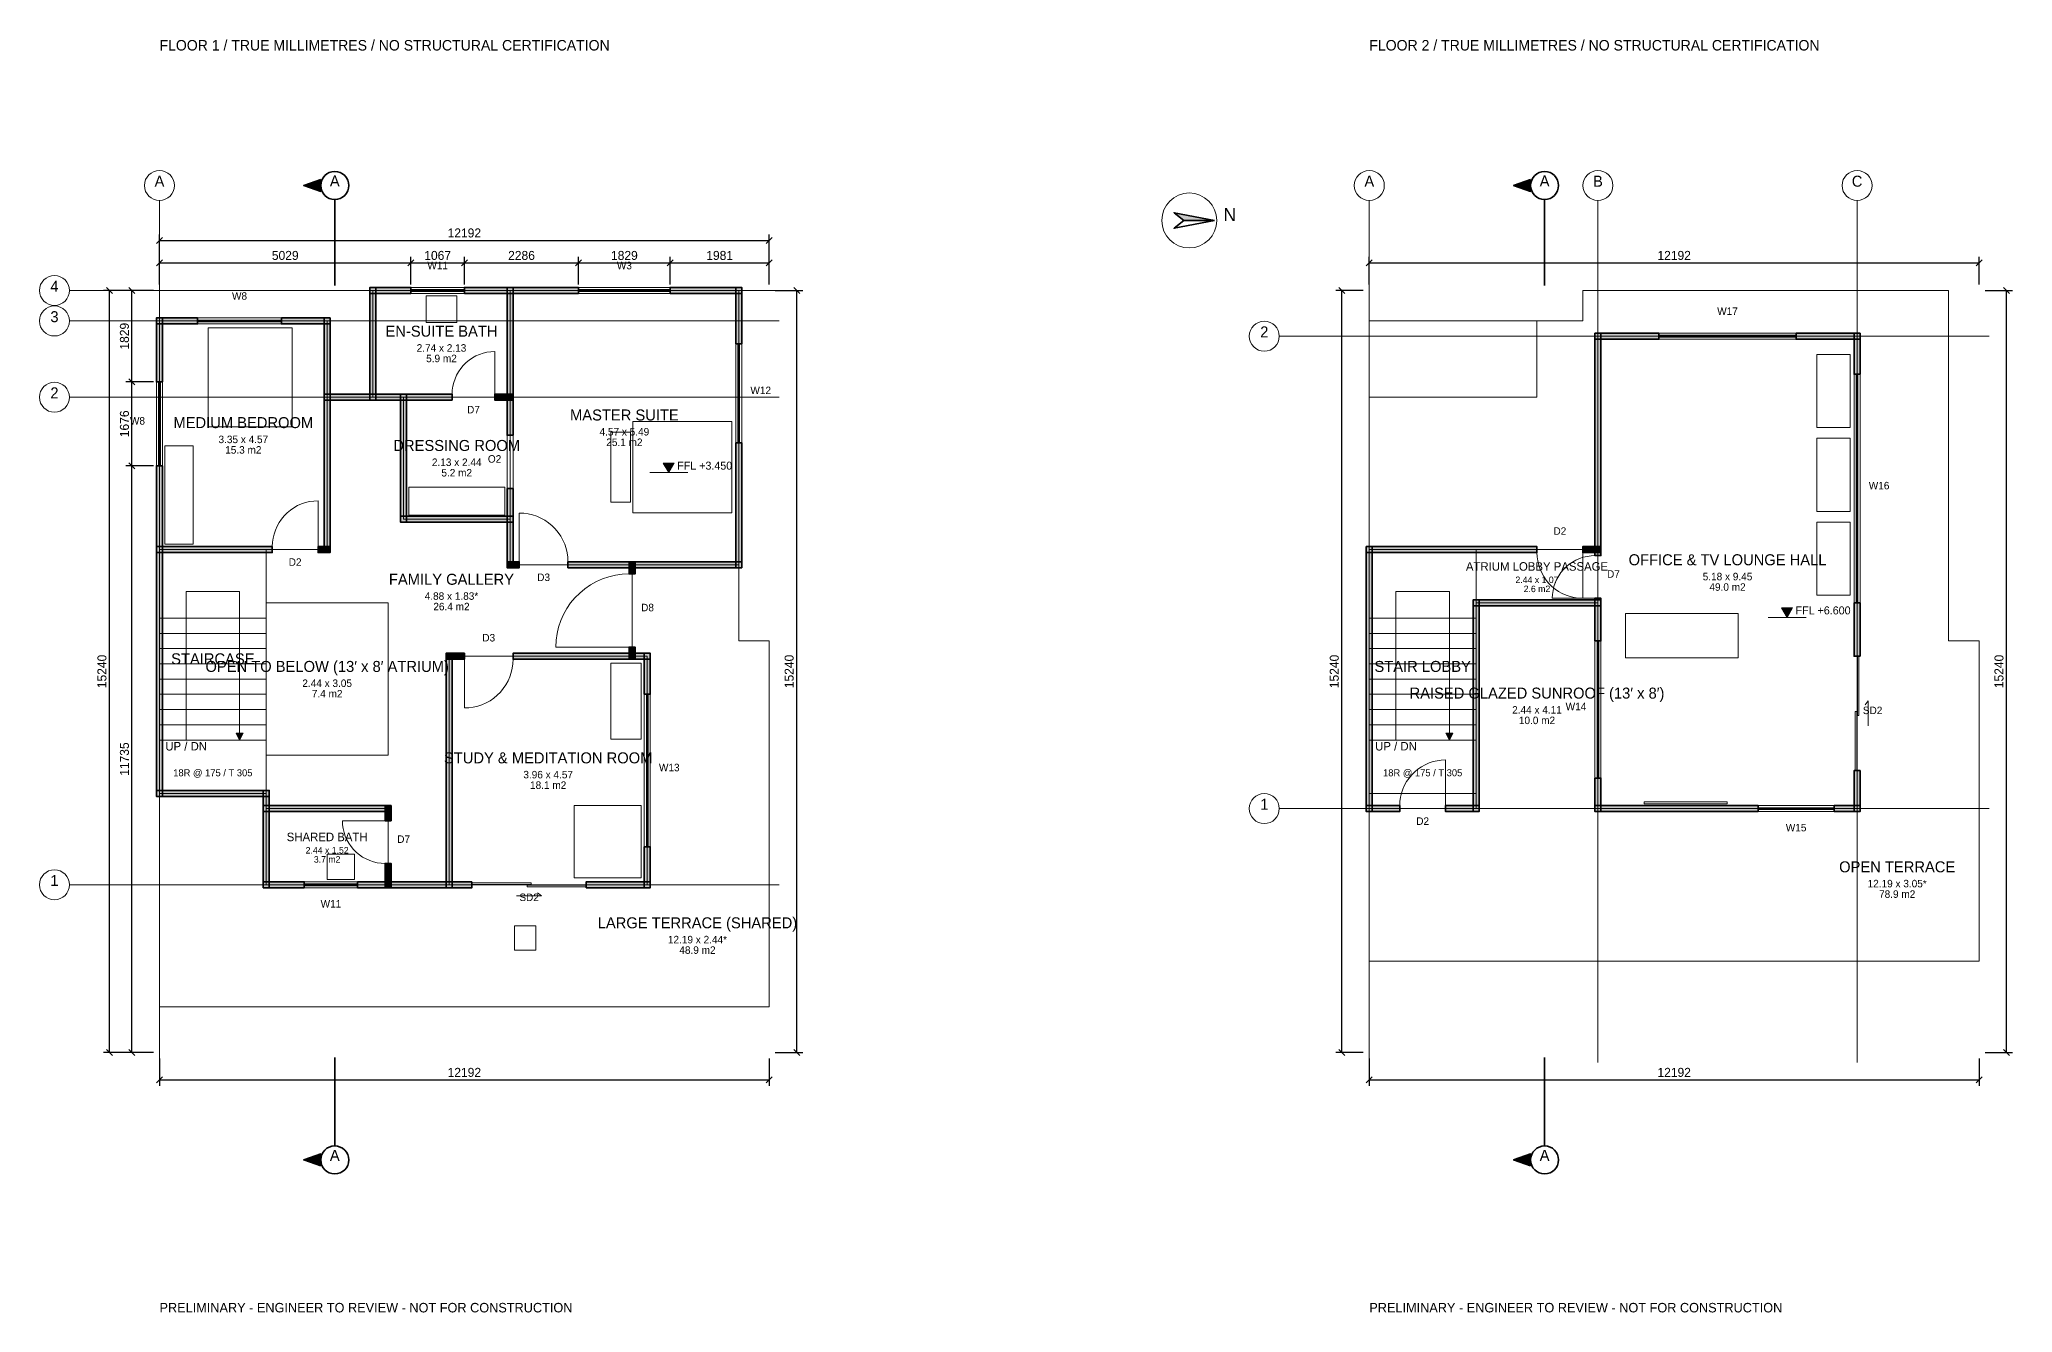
# Model space of a CAD drawing. Header units: millimetres. Extents: x -4150 to 61246, y -5203 to 20261.
# Drawn here: x 21792 to 61246, y -5203 to 20261 of the extents above; entities that cross this region are included whole.
import ezdxf
from ezdxf.enums import TextEntityAlignment as Align

# ---------------------------------------------------------------- set-up
doc = ezdxf.new("R2010")
doc.units = ezdxf.units.MM
for name, color, linetype, lineweight in [('A-ANNO', 7, 'Continuous', 18), ('A-DIMS', 7, 'Continuous', 13), ('A-DOOR', 3, 'Continuous', 18), ('A-FLOR', 8, 'Continuous', 13), ('A-FURN', 8, 'Continuous', 13), ('A-GRID', 8, 'Continuous', 13), ('A-LEVL', 7, 'Continuous', 13), ('A-SECT', 1, 'Continuous', 35), ('A-STAIR', 7, 'Continuous', 18), ('A-TAGS', 1, 'Continuous', 13), ('A-WALL', 7, 'Continuous', 35), ('A-WIND', 4, 'Continuous', 18)]:
    doc.layers.add(name, color=color, linetype=linetype, lineweight=lineweight)
doc.dimstyles.new('FF-ARCH', dxfattribs={"dimtxt": 180, "dimasz": 90, "dimexe": 120, "dimexo": 120, "dimgap": 60, "dimtad": 1, "dimdec": 0, "dimtsz": 60, "dimcen": 2.5, "dimazin": 3, "dimtfac": 1, "dimtmove": 0, "dimatfit": 3})

msp = doc.modelspace()

# ---------------------------------------------------------------- hatches: boundary and pattern name
at = {"layer": 'A-LEVL'}
for points in [[(34264.4, 11786.8), (34484.4, 11786.8), (34374.4, 11596.8)], [(56627.6, 8891.2), (56847.6, 8891.2), (56737.6, 8701.2)]]:
    msp.add_hatch(color=7, dxfattribs=at).paths.add_polyline_path(points)
at = {"layer": 'A-SECT'}
for points in [[(27417, 17460), (27077, 17340), (27417, 17220)], [(51609, 17460), (51269, 17340), (51609, 17220)], [(27417, -2270), (27077, -2150), (27417, -2030)], [(51609, -2270), (51269, -2150), (51609, -2030)]]:
    msp.add_hatch(color=7, dxfattribs=at).paths.add_polyline_path(points)
at = {"layer": 'A-STAIR'}
for points in [[(25722.2, 6388.4), (25862.2, 6388.4), (25792.2, 6248.4)], [(49914.2, 6388.4), (50054.2, 6388.4), (49984.2, 6248.4)]]:
    msp.add_hatch(color=7, dxfattribs=at).paths.add_polyline_path(points)
at = {"layer": 'A-WALL'}
for points in [[(45290, 16640), (44481.5, 16794), (44674, 16640)], [(28399.2, 15180), (28399.2, 15300), (29221.2, 15300), (29221.2, 15180), (28459.2, 15180), (28399.2, 15180)], [(28399.2, 15240), (28399.2, 15300), (28519.2, 15300), (28519.2, 13106.4), (28519.2, 13046.4), (28399.2, 13046.4), (28399.2, 15240)], [(32574, 15300), (32574, 15180), (30288, 15180), (30288, 15300), (32574, 15300)], [(31142.4, 15300), (31262.4, 15300), (31262.4, 12344.4), (31142.4, 12344.4), (31142.4, 15240), (31142.4, 15300)], [(35834.4, 15180), (34402.8, 15180), (34402.8, 15300), (35774.4, 15300), (35834.4, 15300), (35834.4, 15180)], [(35714.4, 15300), (35834.4, 15300), (35834.4, 14173.2), (35714.4, 14173.2), (35714.4, 15240), (35714.4, 15300)], [(24192, 14570.4), (24132, 14570.4), (24132, 14690.4), (24954, 14690.4), (24954, 14570.4), (24192, 14570.4)], [(24132, 14690.4), (24252, 14690.4), (24252, 13411.2), (24132, 13411.2), (24132, 14630.4), (24132, 14690.4)], [(27604.8, 14690.4), (27604.8, 14570.4), (26630.4, 14570.4), (26630.4, 14690.4), (27544.8, 14690.4), (27604.8, 14690.4)], [(27484.8, 14630.4), (27484.8, 14690.4), (27604.8, 14690.4), (27604.8, 10058.4), (27604.8, 9998.4), (27484.8, 9998.4), (27484.8, 14630.4)], [(52956, 14265.6), (52896, 14265.6), (52896, 14385.6), (54175.2, 14385.6), (54175.2, 14265.6), (52956, 14265.6)], [(53016, 14385.6), (53016, 9936.5), (52896, 9936.5), (52896, 14325.6), (52896, 14385.6), (53016, 14385.6)], [(58197.6, 14385.6), (58197.6, 14265.6), (56918.4, 14265.6), (56918.4, 14385.6), (58137.6, 14385.6), (58197.6, 14385.6)], [(58197.6, 14385.6), (58197.6, 13563.6), (58077.6, 13563.6), (58077.6, 14325.6), (58077.6, 14385.6), (58197.6, 14385.6)], [(27544.8, 13046.4), (27484.8, 13046.4), (27484.8, 13166.4), (30044.2, 13166.4), (30044.2, 13046.4), (27544.8, 13046.4)], [(29008.8, 13106.4), (29008.8, 13166.4), (29128.8, 13166.4), (29128.8, 10668), (29128.8, 10608), (29008.8, 10608), (29008.8, 13106.4)], [(31262.4, 13166.4), (31262.4, 13046.4), (30897.6, 13046.4), (30897.6, 13166.4), (31202.4, 13166.4), (31262.4, 13166.4)], [(35834.4, 9753.6), (35834.4, 9693.6), (35714.4, 9693.6), (35714.4, 12192), (35834.4, 12192), (35834.4, 9753.6)], [(24252, 5181.6), (24252, 5121.6), (24132, 5121.6), (24132, 11734.8), (24252, 11734.8), (24252, 5181.6)], [(31262.4, 9753.6), (31262.4, 9693.6), (31142.4, 9693.6), (31142.4, 11277.6), (31262.4, 11277.6), (31262.4, 9753.6)], [(31202.4, 10728), (31262.4, 10728), (31262.4, 10608), (29068.8, 10608), (29008.8, 10608), (29008.8, 10728), (31202.4, 10728)], [(24192, 9998.4), (24132, 9998.4), (24132, 10118.4), (26447.5, 10118.4), (26447.5, 9998.4), (24192, 9998.4)], [(27604.8, 10118.4), (27604.8, 9998.4), (27361.9, 9998.4), (27361.9, 10118.4), (27544.8, 10118.4), (27604.8, 10118.4)], [(48384, 9998.4), (48324, 9998.4), (48324, 10118.4), (51736.8, 10118.4), (51736.8, 9998.4), (48384, 9998.4)], [(48324, 10058.4), (48324, 10118.4), (48444, 10118.4), (48444, 4876.8), (48444, 4816.8), (48324, 4816.8), (48324, 10058.4)], [(53016, 10118.4), (53016, 9998.4), (52651.2, 9998.4), (52651.2, 10118.4), (52956, 10118.4), (53016, 10118.4)], [(31202.4, 9693.6), (31142.4, 9693.6), (31142.4, 9813.6), (31385.3, 9813.6), (31385.3, 9693.6), (31202.4, 9693.6)], [(35834.4, 9813.6), (35834.4, 9693.6), (32360.6, 9693.6), (32360.6, 9813.6), (35774.4, 9813.6), (35834.4, 9813.6)], [(33580.8, 9813.6), (33700.8, 9813.6), (33700.8, 9570.7), (33580.8, 9570.7), (33580.8, 9753.6), (33580.8, 9813.6)], [(52896, 9083), (53016, 9083), (53016, 8229.6), (52896, 8229.6), (52896, 9083)], [(52956, 9051.6), (53016, 9051.6), (53016, 8931.6), (50517.6, 8931.6), (50457.6, 8931.6), (50457.6, 9051.6), (52956, 9051.6)], [(50457.6, 8991.6), (50457.6, 9051.6), (50577.6, 9051.6), (50577.6, 4876.8), (50577.6, 4816.8), (50457.6, 4816.8), (50457.6, 8991.6)], [(58197.6, 7924.8), (58077.6, 7924.8), (58077.6, 8991.6), (58197.6, 8991.6), (58197.6, 7924.8)], [(29983.2, 7864.8), (29923.2, 7864.8), (29923.2, 7984.8), (30288, 7984.8), (30288, 7864.8), (29983.2, 7864.8)], [(29923.2, 7924.8), (29923.2, 7984.8), (30043.2, 7984.8), (30043.2, 3352.8), (30043.2, 3292.8), (29923.2, 3292.8), (29923.2, 7924.8)], [(34005.6, 7984.8), (34005.6, 7864.8), (31263.4, 7864.8), (31263.4, 7984.8), (33945.6, 7984.8), (34005.6, 7984.8)], [(33700.8, 7924.8), (33700.8, 7864.8), (33580.8, 7864.8), (33580.8, 8107.7), (33700.8, 8107.7), (33700.8, 7924.8)], [(33885.6, 7984.8), (34005.6, 7984.8), (34005.6, 7162.8), (33885.6, 7162.8), (33885.6, 7924.8), (33885.6, 7984.8)], [(58197.6, 4816.8), (58077.6, 4816.8), (58077.6, 5638.8), (58197.6, 5638.8), (58197.6, 4876.8), (58197.6, 4816.8)], [(26325.6, 5241.6), (26385.6, 5241.6), (26385.6, 5121.6), (24192, 5121.6), (24132, 5121.6), (24132, 5241.6), (26325.6, 5241.6)], [(26265.6, 5181.6), (26265.6, 5241.6), (26385.6, 5241.6), (26385.6, 3352.8), (26385.6, 3292.8), (26265.6, 3292.8), (26265.6, 5181.6)], [(53016, 4816.8), (52896, 4816.8), (52896, 5486.4), (53016, 5486.4), (53016, 4876.8), (53016, 4816.8)], [(28764, 4936.8), (28824, 4936.8), (28824, 4816.8), (26325.6, 4816.8), (26265.6, 4816.8), (26265.6, 4936.8), (28764, 4936.8)], [(28704, 4936.8), (28824, 4936.8), (28824, 4633), (28704, 4633), (28704, 4876.8), (28704, 4936.8)], [(48384, 4816.8), (48324, 4816.8), (48324, 4936.8), (48993.6, 4936.8), (48993.6, 4816.8), (48384, 4816.8)], [(50577.6, 4936.8), (50577.6, 4816.8), (49908, 4816.8), (49908, 4936.8), (50517.6, 4936.8), (50577.6, 4936.8)], [(52956, 4816.8), (52896, 4816.8), (52896, 4936.8), (56156.4, 4936.8), (56156.4, 4816.8), (52956, 4816.8)], [(58197.6, 4936.8), (58197.6, 4816.8), (57680.4, 4816.8), (57680.4, 4936.8), (58137.6, 4936.8), (58197.6, 4936.8)], [(34005.6, 3352.8), (34005.6, 3292.8), (33885.6, 3292.8), (33885.6, 4114.8), (34005.6, 4114.8), (34005.6, 3352.8)], [(28824, 3352.8), (28824, 3292.8), (28704, 3292.8), (28704, 3779.5), (28824, 3779.5), (28824, 3352.8)], [(26265.6, 3292.8), (26265.6, 3412.8), (27087.6, 3412.8), (27087.6, 3292.8), (26325.6, 3292.8), (26265.6, 3292.8)], [(30440.4, 3412.8), (30440.4, 3292.8), (28154.4, 3292.8), (28154.4, 3412.8), (30440.4, 3412.8)], [(34005.6, 3292.8), (32726.4, 3292.8), (32726.4, 3412.8), (33945.6, 3412.8), (34005.6, 3412.8), (34005.6, 3292.8)]]:
    msp.add_hatch(color=7, dxfattribs=at).paths.add_polyline_path(points)

# ---------------------------------------------------------------- linework, layer by layer
at = {"layer": 'A-ANNO'}
msp.add_circle((44784, 16640), 550, dxfattribs=at)
at = {"layer": 'A-DOOR'}
for p, q in [((30897.6, 13166.4), (30897.6, 14019.8)), ((31142.4, 11277.6), (31142.4, 12344.4)), ((31262.4, 11277.6), (31262.4, 12344.4)), ((27361.9, 10118.4), (27361.9, 11032.8)), ((31385.3, 9813.6), (31385.3, 10789)), ((52651.2, 9998.4), (52651.2, 9084)), ((52896, 9083), (52042.6, 9083)), ((33580.8, 8107.7), (32117.8, 8107.7)), ((30288, 7864.8), (30288, 6889.4)), ((58357.6, 7031.8), (58297.6, 6951.8)), ((58357.6, 6531.8), (58357.6, 7031.8)), ((49908, 4936.8), (49908, 5851.2)), ((28704, 4633), (27850.6, 4633)), ((31833.4, 3132.8), (31753.4, 3192.8)), ((31333.4, 3132.8), (31833.4, 3132.8))]:
    msp.add_line(p, q, dxfattribs=at)
for points in [[(30044.2, 13166.4), (30047.8, 13245.1), (30058.7, 13323.2), (30076.7, 13400), (30101.8, 13474.7), (30133.6, 13546.8), (30172, 13615.7), (30216.5, 13680.7), (30266.9, 13741.4), (30322.6, 13797.1), (30383.3, 13847.5), (30448.3, 13892), (30517.2, 13930.4), (30589.3, 13962.2), (30664, 13987.3), (30740.8, 14005.3), (30818.9, 14016.2), (30897.6, 14019.8)], [(26447.5, 10118.4), (26451.4, 10202.8), (26463.1, 10286.4), (26482.4, 10368.6), (26509.3, 10448.7), (26543.4, 10526), (26584.5, 10599.8), (26632.2, 10669.4), (26686.2, 10734.4), (26745.9, 10794.1), (26810.9, 10848.1), (26880.6, 10895.8), (26954.3, 10936.9), (27031.6, 10971.1), (27111.7, 10997.9), (27193.9, 11017.2), (27277.5, 11028.9), (27361.9, 11032.8)], [(32360.6, 9813.6), (32356.5, 9903.6), (32344, 9992.8), (32323.4, 10080.5), (32294.8, 10165.9), (32258.4, 10248.4), (32214.5, 10327.1), (32163.6, 10401.4), (32106.1, 10470.7), (32042.4, 10534.4), (31973.1, 10592), (31898.7, 10642.9), (31820, 10686.7), (31737.6, 10723.1), (31652.2, 10751.7), (31564.5, 10772.4), (31475.3, 10784.8), (31385.3, 10789)], [(51736.8, 9998.4), (51740.7, 9914), (51752.4, 9830.4), (51771.7, 9748.2), (51798.5, 9668.1), (51832.7, 9590.8), (51873.8, 9517), (51921.5, 9447.4), (51975.5, 9382.4), (52035.2, 9322.7), (52100.2, 9268.7), (52169.8, 9221), (52243.6, 9179.9), (52320.9, 9145.7), (52401, 9118.9), (52483.2, 9099.6), (52566.8, 9087.9), (52651.2, 9084)], [(52896, 9936.5), (52817.3, 9932.8), (52739.2, 9921.9), (52662.4, 9903.9), (52587.7, 9878.8), (52515.6, 9847), (52446.7, 9808.6), (52381.7, 9764.1), (52321, 9713.7), (52265.3, 9658), (52214.9, 9597.4), (52170.4, 9532.3), (52132, 9463.5), (52100.2, 9391.3), (52075.1, 9316.6), (52057.1, 9239.9), (52046.2, 9161.8), (52042.6, 9083)], [(33580.8, 9570.7), (33445.8, 9564.5), (33312, 9545.8), (33180.4, 9514.9), (33052.3, 9471.9), (32928.7, 9417.3), (32810.6, 9351.6), (32699.1, 9275.2), (32595.2, 9188.9), (32499.6, 9093.3), (32413.3, 8989.4), (32336.9, 8877.9), (32271.1, 8759.8), (32216.6, 8636.2), (32173.6, 8508.1), (32142.7, 8376.5), (32124, 8242.7), (32117.8, 8107.7)], [(31263.4, 7864.8), (31259.2, 7774.8), (31246.8, 7685.6), (31226.1, 7597.9), (31197.5, 7512.5), (31161.1, 7430), (31117.3, 7351.3), (31066.4, 7277), (31008.8, 7207.7), (30945.1, 7144), (30875.8, 7086.4), (30801.5, 7035.5), (30722.8, 6991.7), (30640.3, 6955.3), (30554.9, 6926.7), (30467.2, 6906), (30378, 6893.6), (30288, 6889.4)], [(48993.6, 4936.8), (48997.5, 5021.2), (49009.2, 5104.8), (49028.5, 5187), (49055.3, 5267.1), (49089.5, 5344.4), (49130.6, 5418.2), (49178.3, 5487.8), (49232.3, 5552.8), (49292, 5612.5), (49357, 5666.5), (49426.6, 5714.2), (49500.4, 5755.3), (49577.7, 5789.5), (49657.8, 5816.3), (49740, 5835.6), (49823.6, 5847.3), (49908, 5851.2)], [(28704, 3779.5), (28625.3, 3783.2), (28547.2, 3794.1), (28470.4, 3812.1), (28395.7, 3837.2), (28323.6, 3869), (28254.7, 3907.4), (28189.7, 3951.9), (28129, 4002.3), (28073.3, 4058), (28022.9, 4118.6), (27978.4, 4183.7), (27940, 4252.5), (27908.2, 4324.7), (27883.1, 4399.4), (27865.1, 4476.1), (27854.2, 4554.2), (27850.6, 4633)]]:
    msp.add_lwpolyline(points, dxfattribs=at)
for points in [[(58175.6, 6741.8), (58175.6, 7924.8), (58143.6, 7924.8), (58143.6, 6741.8)], [(58131.6, 5638.8), (58131.6, 6821.8), (58099.6, 6821.8), (58099.6, 5638.8)], [(30440.4, 3358.8), (31623.4, 3358.8), (31623.4, 3390.8), (30440.4, 3390.8)], [(31543.4, 3314.8), (32726.4, 3314.8), (32726.4, 3346.8), (31543.4, 3346.8)]]:
    msp.add_lwpolyline(points, close=True, dxfattribs=at)
at = {"layer": 'A-FLOR'}
for points in [[(24192, 914.4), (24192, 5181.6), (26325.6, 5181.6), (26325.6, 5943.6), (28764, 5943.6), (28764, 8991.6), (26325.6, 8991.6), (26325.6, 10058.4), (24192, 10058.4), (24192, 14630.4), (28459.2, 14630.4), (28459.2, 15240), (35774.4, 15240), (35774.4, 8229.6), (36384, 8229.6), (36384, 914.4), (24192, 914.4)], [(31202.4, 13106.4), (31202.4, 15240), (28459.2, 15240), (28459.2, 13106.4)], [(35774.4, 9753.6), (35774.4, 15240), (31202.4, 15240), (31202.4, 9753.6)], [(48384, 4876.8), (58137.6, 4876.8), (58137.6, 8229.6), (58137.6, 14325.6), (52956, 14325.6), (52956, 10058.4), (52651.2, 10058.4), (51736.8, 10058.4), (48384, 10058.4), (48384, 13106.4), (51736.8, 13106.4), (51736.8, 14630.4), (52651.2, 14630.4), (52651.2, 15240), (58137.6, 15240), (59966.4, 15240), (59966.4, 8229.6), (60576, 8229.6), (60576, 1828.8), (58137.6, 1828.8), (48384, 1828.8)], [(48384, 1828.8), (48384, 5181.6), (50517.6, 5181.6), (50517.6, 4876.8), (52956, 4876.8), (52956, 8991.6), (50517.6, 8991.6), (50517.6, 10058.4), (48384, 10058.4), (48384, 14630.4), (52651.2, 14630.4), (52651.2, 15240), (59966.4, 15240), (59966.4, 8229.6), (60576, 8229.6), (60576, 1828.8), (48384, 1828.8)], [(27544.8, 10058.4), (27544.8, 14630.4), (24192, 14630.4), (24192, 10058.4)], [(58137.6, 4876.8), (58137.6, 14325.6), (52956, 14325.6), (52956, 4876.8)], [(26325.6, 5943.6), (28764, 5943.6), (28764, 7924.8), (28764, 8991.6), (26325.6, 8991.6), (26325.6, 10058.4), (27544.8, 10058.4), (27544.8, 13106.4), (29068.8, 13106.4), (29068.8, 10668), (31202.4, 10668), (31202.4, 9753.6), (33640.8, 9753.6), (33640.8, 7924.8), (29983.2, 7924.8), (29983.2, 3352.8), (28764, 3352.8), (28764, 4876.8), (26325.6, 4876.8)], [(31202.4, 10668), (31202.4, 13106.4), (29068.8, 13106.4), (29068.8, 10668)], [(26325.6, 5181.6), (26325.6, 10058.4), (24192, 10058.4), (24192, 5181.6)], [(50517.6, 4876.8), (50517.6, 10058.4), (48384, 10058.4), (48384, 4876.8)], [(52956, 8991.6), (52956, 10058.4), (50517.6, 10058.4), (50517.6, 8991.6)], [(24192, 914.4), (24192, 3352.8), (24192, 5181.6), (26325.6, 5181.6), (26325.6, 3352.8), (33945.6, 3352.8), (33945.6, 7924.8), (33640.8, 7924.8), (33640.8, 9753.6), (35774.4, 9753.6), (35774.4, 8229.6), (36384, 8229.6), (36384, 914.4), (33945.6, 914.4)], [(28764, 5943.6), (28764, 8991.6), (26325.6, 8991.6), (26325.6, 5943.6)], [(52956, 4876.8), (52956, 8991.6), (50517.6, 8991.6), (50517.6, 4876.8)], [(33945.6, 3352.8), (33945.6, 7924.8), (29983.2, 7924.8), (29983.2, 3352.8)], [(28764, 3352.8), (28764, 4876.8), (26325.6, 4876.8), (26325.6, 3352.8)]]:
    msp.add_lwpolyline(points, close=True, dxfattribs=at)
for points in [[(59966.4, 15240), (52651.2, 15240)], [(59966.4, 15240), (59966.4, 8229.6)], [(28764, 8991.6), (26325.6, 8991.6)], [(26325.6, 8991.6), (26325.6, 6248.4)], [(28764, 8991.6), (28764, 5943.6)], [(52956, 8991.6), (50517.6, 8991.6)], [(50517.6, 8991.6), (50517.6, 4876.8)], [(52956, 8991.6), (52956, 4876.8)], [(36384, 8229.6), (36384, 914.4)], [(60576, 8229.6), (60576, 1828.8)], [(28764, 5943.6), (26325.6, 5943.6)], [(24192, 5181.6), (24192, 914.4)], [(52956, 4876.8), (50517.6, 4876.8)], [(60576, 1828.8), (48384, 1828.8)], [(36384, 914.4), (24192, 914.4)]]:
    msp.add_lwpolyline(points, dxfattribs=at)
at = {"layer": 'A-FURN'}
for points in [[(30135.6, 14599.9), (30135.6, 15133.3), (29526, 15133.3), (29526, 14599.9)], [(26843.8, 12512), (26843.8, 14493.2), (25167.4, 14493.2), (25167.4, 12512)], [(58000.4, 12496.8), (58000.4, 13959.8), (57329.9, 13959.8), (57329.9, 12496.8)], [(33610.3, 11003.3), (33610.3, 12405.4), (33214.1, 12405.4), (33214.1, 11003.3)], [(35637.2, 10789.9), (35637.2, 12618.7), (33656, 12618.7), (33656, 10789.9)], [(58000.4, 10820.4), (58000.4, 12283.4), (57329.9, 12283.4), (57329.9, 10820.4)], [(24862.6, 10165.1), (24862.6, 12131), (24298.7, 12131), (24298.7, 10165.1)], [(31095.7, 10744.2), (31095.7, 11308.1), (29175.5, 11308.1), (29175.5, 10744.2)], [(58000.4, 9144), (58000.4, 10607), (57329.9, 10607), (57329.9, 9144)], [(55760.2, 7894.3), (55760.2, 8778.2), (53504.6, 8778.2), (53504.6, 7894.3)], [(33823.7, 6263.6), (33823.7, 7787.6), (33214.1, 7787.6), (33214.1, 6263.6)], [(33823.7, 3490), (33823.7, 4937.8), (32482.6, 4937.8), (32482.6, 3490)], [(55538.6, 4970.8), (55538.6, 5010.8), (53878.6, 5010.8), (53878.6, 4970.8)], [(28093.4, 3459.5), (28093.4, 3962.4), (27544.8, 3962.4), (27544.8, 3459.5)], [(31720.6, 2042.2), (31720.6, 2529.8), (31293.8, 2529.8), (31293.8, 2042.2)]]:
    msp.add_lwpolyline(points, close=True, dxfattribs=at)
at = {"layer": 'A-GRID'}
for p, q in [((24192, -200), (24192, 17040)), ((48384, -200), (48384, 17040)), ((52956, -200), (52956, 17040)), ((58138, -200), (58138, 17040)), ((22392, 15240), (36584, 15240)), ((22392, 14630), (36584, 14630)), ((46584, 14326), (60776, 14326)), ((22392, 13106), (36584, 13106)), ((46584, 4877), (60776, 4877)), ((22392, 3353), (36584, 3353))]:
    msp.add_line(p, q, dxfattribs=at)
for centre in [(24192, 17340), (48384, 17340), (52956, 17340), (58138, 17340), (22092, 15240), (22092, 14630), (46284, 14326), (22092, 13106), (46284, 4877), (22092, 3353)]:
    msp.add_circle(centre, 300, dxfattribs=at)
at = {"layer": 'A-LEVL'}
for p, q in [((33994.4, 11596.8), (34754.4, 11596.8)), ((56357.6, 8701.2), (57117.6, 8701.2))]:
    msp.add_line(p, q, dxfattribs=at)
for points in [[(34264.4, 11786.8), (34484.4, 11786.8), (34374.4, 11596.8)], [(56627.6, 8891.2), (56847.6, 8891.2), (56737.6, 8701.2)]]:
    msp.add_lwpolyline(points, close=True, dxfattribs=at)
at = {"layer": 'A-SECT'}
for p, q in [((27697, 16760), (27697, 17060)), ((51889, 16760), (51889, 17060)), ((27697, 15340), (27697, 16760)), ((51889, 15340), (51889, 16760)), ((27697, -100), (27697, -1570)), ((51889, -100), (51889, -1570)), ((27697, -1570), (27697, -1870)), ((51889, -1570), (51889, -1870))]:
    msp.add_line(p, q, dxfattribs=at)
for points in [[(27417, 17460), (27077, 17340), (27417, 17220)], [(51609, 17460), (51269, 17340), (51609, 17220)], [(27417, -2270), (27077, -2150), (27417, -2030)], [(51609, -2270), (51269, -2150), (51609, -2030)]]:
    msp.add_lwpolyline(points, close=True, dxfattribs=at)
for centre in [(27697, 17340), (51889, 17340), (27697, -2150), (51889, -2150)]:
    msp.add_circle(centre, 280, dxfattribs=at)
at = {"layer": 'A-STAIR'}
for p, q in [((24192, 8686.8), (25258.8, 8686.8)), ((25258.8, 8686.8), (26325.6, 8686.8)), ((48384, 8686.8), (49450.8, 8686.8)), ((49450.8, 8686.8), (50517.6, 8686.8)), ((24192, 8382), (25258.8, 8382)), ((25258.8, 8382), (26325.6, 8382)), ((48384, 8382), (49450.8, 8382)), ((49450.8, 8382), (50517.6, 8382)), ((24192, 8077.2), (25258.8, 8077.2)), ((25258.8, 8077.2), (26325.6, 8077.2)), ((48384, 8077.2), (49450.8, 8077.2)), ((49450.8, 8077.2), (50517.6, 8077.2)), ((24192, 7772.4), (25258.8, 7772.4)), ((25258.8, 7772.4), (26325.6, 7772.4)), ((48384, 7772.4), (49450.8, 7772.4)), ((49450.8, 7772.4), (50517.6, 7772.4)), ((24192, 7467.6), (25258.8, 7467.6)), ((24192, 7162.8), (25258.8, 7162.8)), ((25258.8, 7467.6), (26325.6, 7467.6)), ((25258.8, 7162.8), (26325.6, 7162.8)), ((48384, 7467.6), (49450.8, 7467.6)), ((48384, 7162.8), (49450.8, 7162.8)), ((49450.8, 7467.6), (50517.6, 7467.6)), ((49450.8, 7162.8), (50517.6, 7162.8)), ((24192, 6858), (25258.8, 6858)), ((25258.8, 6858), (26325.6, 6858)), ((48384, 6858), (49450.8, 6858)), ((49450.8, 6858), (50517.6, 6858)), ((24192, 6553.2), (25258.8, 6553.2)), ((25258.8, 6553.2), (26325.6, 6553.2)), ((48384, 6553.2), (49450.8, 6553.2)), ((49450.8, 6553.2), (50517.6, 6553.2)), ((24192, 6248.4), (25258.8, 6248.4)), ((25258.8, 6248.4), (26325.6, 6248.4)), ((48384, 6248.4), (49450.8, 6248.4)), ((49450.8, 6248.4), (50517.6, 6248.4))]:
    msp.add_line(p, q, dxfattribs=at)
for points in [[(24725.4, 6248.4), (24725.4, 9220.2), (25792.2, 9220.2), (25792.2, 6248.4)], [(48917.4, 6248.4), (48917.4, 9220.2), (49984.2, 9220.2), (49984.2, 6248.4)]]:
    msp.add_lwpolyline(points, dxfattribs=at)
for points in [[(25722.2, 6388.4), (25862.2, 6388.4), (25792.2, 6248.4)], [(49914.2, 6388.4), (50054.2, 6388.4), (49984.2, 6248.4)]]:
    msp.add_lwpolyline(points, close=True, dxfattribs=at)
at = {"layer": 'A-WALL'}
for points in [[(45290, 16640), (44481.5, 16794), (44674, 16640)], [(45290, 16640), (44481.5, 16486), (44674, 16640)], [(28399.2, 15180), (28399.2, 15300), (29221.2, 15300), (29221.2, 15180), (28459.2, 15180), (28399.2, 15180)], [(28399.2, 15240), (28399.2, 15300), (28519.2, 15300), (28519.2, 13106.4), (28519.2, 13046.4), (28399.2, 13046.4), (28399.2, 15240)], [(32574, 15300), (32574, 15180), (30288, 15180), (30288, 15300), (32574, 15300)], [(31142.4, 15300), (31262.4, 15300), (31262.4, 12344.4), (31142.4, 12344.4), (31142.4, 15240), (31142.4, 15300)], [(35834.4, 15180), (34402.8, 15180), (34402.8, 15300), (35774.4, 15300), (35834.4, 15300), (35834.4, 15180)], [(35714.4, 15300), (35834.4, 15300), (35834.4, 14173.2), (35714.4, 14173.2), (35714.4, 15240), (35714.4, 15300)], [(24192, 14570.4), (24132, 14570.4), (24132, 14690.4), (24954, 14690.4), (24954, 14570.4), (24192, 14570.4)], [(24132, 14690.4), (24252, 14690.4), (24252, 13411.2), (24132, 13411.2), (24132, 14630.4), (24132, 14690.4)], [(27604.8, 14690.4), (27604.8, 14570.4), (26630.4, 14570.4), (26630.4, 14690.4), (27544.8, 14690.4), (27604.8, 14690.4)], [(27484.8, 14630.4), (27484.8, 14690.4), (27604.8, 14690.4), (27604.8, 10058.4), (27604.8, 9998.4), (27484.8, 9998.4), (27484.8, 14630.4)], [(52956, 14265.6), (52896, 14265.6), (52896, 14385.6), (54175.2, 14385.6), (54175.2, 14265.6), (52956, 14265.6)], [(53016, 14385.6), (53016, 9936.5), (52896, 9936.5), (52896, 14325.6), (52896, 14385.6), (53016, 14385.6)], [(58197.6, 14385.6), (58197.6, 14265.6), (56918.4, 14265.6), (56918.4, 14385.6), (58137.6, 14385.6), (58197.6, 14385.6)], [(58197.6, 14385.6), (58197.6, 13563.6), (58077.6, 13563.6), (58077.6, 14325.6), (58077.6, 14385.6), (58197.6, 14385.6)], [(27544.8, 13046.4), (27484.8, 13046.4), (27484.8, 13166.4), (30044.2, 13166.4), (30044.2, 13046.4), (27544.8, 13046.4)], [(29008.8, 13106.4), (29008.8, 13166.4), (29128.8, 13166.4), (29128.8, 10668), (29128.8, 10608), (29008.8, 10608), (29008.8, 13106.4)], [(31262.4, 13166.4), (31262.4, 13046.4), (30897.6, 13046.4), (30897.6, 13166.4), (31202.4, 13166.4), (31262.4, 13166.4)], [(35834.4, 9753.6), (35834.4, 9693.6), (35714.4, 9693.6), (35714.4, 12192), (35834.4, 12192), (35834.4, 9753.6)], [(24252, 5181.6), (24252, 5121.6), (24132, 5121.6), (24132, 11734.8), (24252, 11734.8), (24252, 5181.6)], [(31262.4, 9753.6), (31262.4, 9693.6), (31142.4, 9693.6), (31142.4, 11277.6), (31262.4, 11277.6), (31262.4, 9753.6)], [(31202.4, 10728), (31262.4, 10728), (31262.4, 10608), (29068.8, 10608), (29008.8, 10608), (29008.8, 10728), (31202.4, 10728)], [(24192, 9998.4), (24132, 9998.4), (24132, 10118.4), (26447.5, 10118.4), (26447.5, 9998.4), (24192, 9998.4)], [(27604.8, 10118.4), (27604.8, 9998.4), (27361.9, 9998.4), (27361.9, 10118.4), (27544.8, 10118.4), (27604.8, 10118.4)], [(48384, 9998.4), (48324, 9998.4), (48324, 10118.4), (51736.8, 10118.4), (51736.8, 9998.4), (48384, 9998.4)], [(48324, 10058.4), (48324, 10118.4), (48444, 10118.4), (48444, 4876.8), (48444, 4816.8), (48324, 4816.8), (48324, 10058.4)], [(53016, 10118.4), (53016, 9998.4), (52651.2, 9998.4), (52651.2, 10118.4), (52956, 10118.4), (53016, 10118.4)], [(31202.4, 9693.6), (31142.4, 9693.6), (31142.4, 9813.6), (31385.3, 9813.6), (31385.3, 9693.6), (31202.4, 9693.6)], [(35834.4, 9813.6), (35834.4, 9693.6), (32360.6, 9693.6), (32360.6, 9813.6), (35774.4, 9813.6), (35834.4, 9813.6)], [(33580.8, 9813.6), (33700.8, 9813.6), (33700.8, 9570.7), (33580.8, 9570.7), (33580.8, 9753.6), (33580.8, 9813.6)], [(52896, 9083), (53016, 9083), (53016, 8229.6), (52896, 8229.6), (52896, 9083)], [(52956, 9051.6), (53016, 9051.6), (53016, 8931.6), (50517.6, 8931.6), (50457.6, 8931.6), (50457.6, 9051.6), (52956, 9051.6)], [(50457.6, 8991.6), (50457.6, 9051.6), (50577.6, 9051.6), (50577.6, 4876.8), (50577.6, 4816.8), (50457.6, 4816.8), (50457.6, 8991.6)], [(58197.6, 7924.8), (58077.6, 7924.8), (58077.6, 8991.6), (58197.6, 8991.6), (58197.6, 7924.8)], [(29983.2, 7864.8), (29923.2, 7864.8), (29923.2, 7984.8), (30288, 7984.8), (30288, 7864.8), (29983.2, 7864.8)], [(29923.2, 7924.8), (29923.2, 7984.8), (30043.2, 7984.8), (30043.2, 3352.8), (30043.2, 3292.8), (29923.2, 3292.8), (29923.2, 7924.8)], [(34005.6, 7984.8), (34005.6, 7864.8), (31263.4, 7864.8), (31263.4, 7984.8), (33945.6, 7984.8), (34005.6, 7984.8)], [(33700.8, 7924.8), (33700.8, 7864.8), (33580.8, 7864.8), (33580.8, 8107.7), (33700.8, 8107.7), (33700.8, 7924.8)], [(33885.6, 7984.8), (34005.6, 7984.8), (34005.6, 7162.8), (33885.6, 7162.8), (33885.6, 7924.8), (33885.6, 7984.8)], [(58197.6, 4816.8), (58077.6, 4816.8), (58077.6, 5638.8), (58197.6, 5638.8), (58197.6, 4876.8), (58197.6, 4816.8)], [(26325.6, 5241.6), (26385.6, 5241.6), (26385.6, 5121.6), (24192, 5121.6), (24132, 5121.6), (24132, 5241.6), (26325.6, 5241.6)], [(26265.6, 5181.6), (26265.6, 5241.6), (26385.6, 5241.6), (26385.6, 3352.8), (26385.6, 3292.8), (26265.6, 3292.8), (26265.6, 5181.6)], [(53016, 4816.8), (52896, 4816.8), (52896, 5486.4), (53016, 5486.4), (53016, 4876.8), (53016, 4816.8)], [(28764, 4936.8), (28824, 4936.8), (28824, 4816.8), (26325.6, 4816.8), (26265.6, 4816.8), (26265.6, 4936.8), (28764, 4936.8)], [(28704, 4936.8), (28824, 4936.8), (28824, 4633), (28704, 4633), (28704, 4876.8), (28704, 4936.8)], [(48384, 4816.8), (48324, 4816.8), (48324, 4936.8), (48993.6, 4936.8), (48993.6, 4816.8), (48384, 4816.8)], [(50577.6, 4936.8), (50577.6, 4816.8), (49908, 4816.8), (49908, 4936.8), (50517.6, 4936.8), (50577.6, 4936.8)], [(52956, 4816.8), (52896, 4816.8), (52896, 4936.8), (56156.4, 4936.8), (56156.4, 4816.8), (52956, 4816.8)], [(58197.6, 4936.8), (58197.6, 4816.8), (57680.4, 4816.8), (57680.4, 4936.8), (58137.6, 4936.8), (58197.6, 4936.8)], [(34005.6, 3352.8), (34005.6, 3292.8), (33885.6, 3292.8), (33885.6, 4114.8), (34005.6, 4114.8), (34005.6, 3352.8)], [(28824, 3352.8), (28824, 3292.8), (28704, 3292.8), (28704, 3779.5), (28824, 3779.5), (28824, 3352.8)], [(26265.6, 3292.8), (26265.6, 3412.8), (27087.6, 3412.8), (27087.6, 3292.8), (26325.6, 3292.8), (26265.6, 3292.8)], [(30440.4, 3412.8), (30440.4, 3292.8), (28154.4, 3292.8), (28154.4, 3412.8), (30440.4, 3412.8)], [(34005.6, 3292.8), (32726.4, 3292.8), (32726.4, 3412.8), (33945.6, 3412.8), (34005.6, 3412.8), (34005.6, 3292.8)]]:
    msp.add_lwpolyline(points, close=True, dxfattribs=at)
at = {"layer": 'A-WIND'}
for p, q in [((29221.2, 15300), (30288, 15300)), ((29221.2, 15300), (29221.2, 15180)), ((29221.2, 15258), (30288, 15258)), ((29221.2, 15222), (30288, 15222)), ((29221.2, 15180), (30288, 15180)), ((30288, 15300), (30288, 15180)), ((32574, 15300), (34402.8, 15300)), ((32574, 15300), (32574, 15180)), ((32574, 15258), (34402.8, 15258)), ((32574, 15222), (34402.8, 15222)), ((32574, 15180), (34402.8, 15180)), ((34402.8, 15300), (34402.8, 15180)), ((24954, 14690.4), (26630.4, 14690.4)), ((24954, 14690.4), (24954, 14570.4)), ((24954, 14648.4), (26630.4, 14648.4)), ((24954, 14612.4), (26630.4, 14612.4)), ((26630.4, 14690.4), (26630.4, 14570.4)), ((24954, 14570.4), (26630.4, 14570.4)), ((54175.2, 14385.6), (56918.4, 14385.6)), ((54175.2, 14385.6), (54175.2, 14265.6)), ((54175.2, 14343.6), (56918.4, 14343.6)), ((54175.2, 14307.6), (56918.4, 14307.6)), ((54175.2, 14265.6), (56918.4, 14265.6)), ((56918.4, 14385.6), (56918.4, 14265.6)), ((35714.4, 12192), (35714.4, 14173.2)), ((35834.4, 14173.2), (35714.4, 14173.2)), ((35756.4, 12192), (35756.4, 14173.2)), ((35792.4, 12192), (35792.4, 14173.2)), ((35834.4, 12192), (35834.4, 14173.2)), ((58077.6, 8991.6), (58077.6, 13563.6)), ((58197.6, 13563.6), (58077.6, 13563.6)), ((58119.6, 8991.6), (58119.6, 13563.6)), ((58155.6, 8991.6), (58155.6, 13563.6)), ((58197.6, 8991.6), (58197.6, 13563.6)), ((24132, 11734.8), (24132, 13411.2)), ((24132, 13411.2), (24252, 13411.2)), ((24174, 11734.8), (24174, 13411.2)), ((24210, 11734.8), (24210, 13411.2)), ((24252, 11734.8), (24252, 13411.2)), ((35834.4, 12192), (35714.4, 12192)), ((24132, 11734.8), (24252, 11734.8)), ((58197.6, 8991.6), (58077.6, 8991.6)), ((52896, 5486.4), (52896, 8229.6)), ((52896, 8229.6), (53016, 8229.6)), ((52938, 5486.4), (52938, 8229.6)), ((52974, 5486.4), (52974, 8229.6)), ((53016, 5486.4), (53016, 8229.6)), ((33885.6, 4114.8), (33885.6, 7162.8)), ((34005.6, 7162.8), (33885.6, 7162.8)), ((33927.6, 4114.8), (33927.6, 7162.8)), ((33963.6, 4114.8), (33963.6, 7162.8)), ((34005.6, 4114.8), (34005.6, 7162.8)), ((52896, 5486.4), (53016, 5486.4)), ((56156.4, 4936.8), (57680.4, 4936.8)), ((56156.4, 4816.8), (56156.4, 4936.8)), ((56156.4, 4894.8), (57680.4, 4894.8)), ((56156.4, 4858.8), (57680.4, 4858.8)), ((56156.4, 4816.8), (57680.4, 4816.8)), ((57680.4, 4816.8), (57680.4, 4936.8)), ((34005.6, 4114.8), (33885.6, 4114.8)), ((27087.6, 3412.8), (28154.4, 3412.8)), ((27087.6, 3292.8), (27087.6, 3412.8)), ((27087.6, 3370.8), (28154.4, 3370.8)), ((27087.6, 3334.8), (28154.4, 3334.8)), ((27087.6, 3292.8), (28154.4, 3292.8)), ((28154.4, 3292.8), (28154.4, 3412.8))]:
    msp.add_line(p, q, dxfattribs=at)

# ---------------------------------------------------------------- texts
at = {"layer": 'A-ANNO'}
for s, height, p in [('FLOOR 1 / TRUE MILLIMETRES / NO STRUCTURAL CERTIFICATION', 210, (24192, 20040)), ('FLOOR 2 / TRUE MILLIMETRES / NO STRUCTURAL CERTIFICATION', 210, (48384, 20040)), ('PRELIMINARY - ENGINEER TO REVIEW - NOT FOR CONSTRUCTION', 190, (24192, -5200)), ('PRELIMINARY - ENGINEER TO REVIEW - NOT FOR CONSTRUCTION', 190, (48384, -5200))]:
    msp.add_text(s, height=height, dxfattribs=at).set_placement(p)
for s, height, p in [('N', 260, (45594, 16550)), ('EN-SUITE BATH', 220, (29830.8, 14250.2)), ('2.74 x 2.13', 150, (29830.8, 13970.7)), ('5.9 m2', 150, (29830.8, 13760.7)), ('MEDIUM BEDROOM', 220, (25868.4, 12421.4)), ('MASTER SUITE', 220, (33488.4, 12573.8)), ('3.35 x 4.57', 150, (25868.4, 12141.9)), ('DRESSING ROOM', 220, (30135.6, 11964.2)), ('4.57 x 5.49', 150, (33488.4, 12294.3)), ('25.1 m2', 150, (33488.4, 12084.3)), ('15.3 m2', 150, (25868.4, 11931.9)), ('2.13 x 2.44', 150, (30135.6, 11684.7)), ('5.2 m2', 150, (30135.6, 11474.7)), ('OFFICE & TV LOUNGE HALL', 220, (55546.8, 9678.2)), ('FAMILY GALLERY', 220, (30030.8, 9287.7)), ('ATRIUM LOBBY PASSAGE', 170, (51736.8, 9584.5)), ('2.44 x 1.07', 130, (51736.8, 9349.5)), ('5.18 x 9.45', 150, (55546.8, 9398.7)), ('4.88 x 1.83*', 150, (30030.8, 9008.2)), ('2.6 m2', 130, (51736.8, 9167.5)), ('49.0 m2', 150, (55546.8, 9188.7)), ('26.4 m2', 150, (30030.8, 8798.2)), ('STAIRCASE', 220, (25258.8, 7697)), ('OPEN TO BELOW (13′ x 8′ ATRIUM)', 220, (27544.8, 7544.6)), ('STAIR LOBBY', 220, (49450.8, 7544.6)), ('2.44 x 3.05', 150, (27544.8, 7265.1)), ('7.4 m2', 150, (27544.8, 7055.1)), ('RAISED GLAZED SUNROOF (13′ x 8′)', 220, (51736.8, 7011.2)), ('2.44 x 4.11', 150, (51736.8, 6731.7)), ('10.0 m2', 150, (51736.8, 6521.7)), ('STUDY & MEDITATION ROOM', 220, (31964.4, 5715.8)), ('3.96 x 4.57', 150, (31964.4, 5436.3)), ('18.1 m2', 150, (31964.4, 5226.3)), ('SHARED BATH', 170, (27544.8, 4174.3)), ('2.44 x 1.52', 130, (27544.8, 3939.3)), ('3.7 m2', 130, (27544.8, 3757.3)), ('OPEN TERRACE', 220, (58939.5, 3536.4)), ('12.19 x 3.05*', 150, (58939.5, 3256.9)), ('78.9 m2', 150, (58939.5, 3046.9)), ('LARGE TERRACE (SHARED)', 220, (34949.3, 2416.6)), ('12.19 x 2.44*', 150, (34949.3, 2137.1)), ('48.9 m2', 150, (34949.3, 1927.1))]:
    msp.add_text(s, height=height, dxfattribs=at).set_placement(p, align=Align.BOTTOM_CENTER)
at = {"layer": 'A-GRID'}
for s, p in [('A', (24192, 17250)), ('A', (48384, 17250)), ('B', (52956, 17250)), ('C', (58138, 17250)), ('4', (22092, 15150)), ('3', (22092, 14540)), ('2', (46284, 14236)), ('2', (22092, 13016)), ('1', (46284, 4787)), ('1', (22092, 3263))]:
    msp.add_text(s, height=220, dxfattribs=at).set_placement(p, align=Align.BOTTOM_CENTER)
at = {"layer": 'A-LEVL'}
for s, p in [('FFL +3.450', (34544.4, 11656.8)), ('FFL +6.600', (56907.6, 8761.2))]:
    msp.add_text(s, height=160, dxfattribs=at).set_placement(p)
at = {"layer": 'A-SECT'}
for p in [(27697, 17255), (51889, 17255), (27697, -2235), (51889, -2235)]:
    msp.add_text('A', height=220, dxfattribs=at).set_placement(p, align=Align.BOTTOM_CENTER)
at = {"layer": 'A-STAIR'}
for s, height, p in [('UP / DN', 170, (24725.4, 5988.4)), ('UP / DN', 170, (48917.4, 5988.4)), ('18R @ 175 / T 305', 140, (25258.8, 5481.6)), ('18R @ 175 / T 305', 140, (49450.8, 5481.6))]:
    msp.add_text(s, height=height, dxfattribs=at).set_placement(p, align=Align.BOTTOM_CENTER)
at = {"layer": 'A-TAGS'}
for s, p in [('W11', (29754.6, 15620)), ('W3', (33488.4, 15620)), ('W8', (25792.2, 15010.4)), ('W17', (55546.8, 14705.6)), ('W12', (36214.4, 13122.6)), ('W8', (23752, 12513)), ('D7', (30470.9, 12736.4)), ('O2', (30892.4, 11751)), ('W16', (58577.6, 11217.6)), ('D2', (52194, 10308.4)), ('D2', (26904.7, 9688.4)), ('D3', (31873, 9383.6)), ('D7', (53266, 9449.8)), ('D8', (33950.8, 8779.2)), ('D3', (30775.7, 8174.8)), ('W14', (52516, 6798)), ('SD2', (58447.6, 6721.8)), ('W13', (34385.6, 5578.8)), ('D7', (29074, 4146.2)), ('D2', (49450.8, 4506.8)), ('W15', (56918.4, 4376.8)), ('SD2', (31583.4, 2982.8)), ('W11', (27621, 2852.8))]:
    msp.add_text(s, height=150, dxfattribs=at).set_placement(p, align=Align.BOTTOM_CENTER)

# ---------------------------------------------------------------- dimensions: what is measured, and where the dimension line sits
at = {"layer": 'A-DIMS'}
for base, p1, p2 in [((24192, 16240), (24192, 15240), (36384, 15240)), ((24192, 15790), (24192, 15240), (29221.2, 15240)), ((29221.2, 15790), (29221.2, 15240), (30288, 15240)), ((30288, 15790), (30288, 15240), (32574, 15240)), ((32574, 15790), (32574, 15240), (34402.8, 15240)), ((34402.8, 15790), (34402.8, 15240), (36384, 15240)), ((48384, 15790), (48384, 15240), (60576, 15240)), ((24192, -550), (24192, 0), (36384, 0)), ((48384, -550), (48384, 0), (60576, 0))]:
    msp.add_linear_dim(base=base, p1=p1, p2=p2, dimstyle='FF-ARCH', dxfattribs=at).render()
for base, p1, p2 in [((23192, 0), (24192, 0), (24192, 15240)), ((23642, 13411.2), (24192, 13411.2), (24192, 15240)), ((36934, 0), (36384, 0), (36384, 15240)), ((47834, 0), (48384, 0), (48384, 15240)), ((61126, 0), (60576, 0), (60576, 15240)), ((23642, 11734.8), (24192, 11734.8), (24192, 13411.2)), ((23642, 0), (24192, 0), (24192, 11734.8))]:
    msp.add_linear_dim(base=base, p1=p1, p2=p2, angle=90, dimstyle='FF-ARCH', dxfattribs=at).render()

doc.saveas('drawing.dxf')
